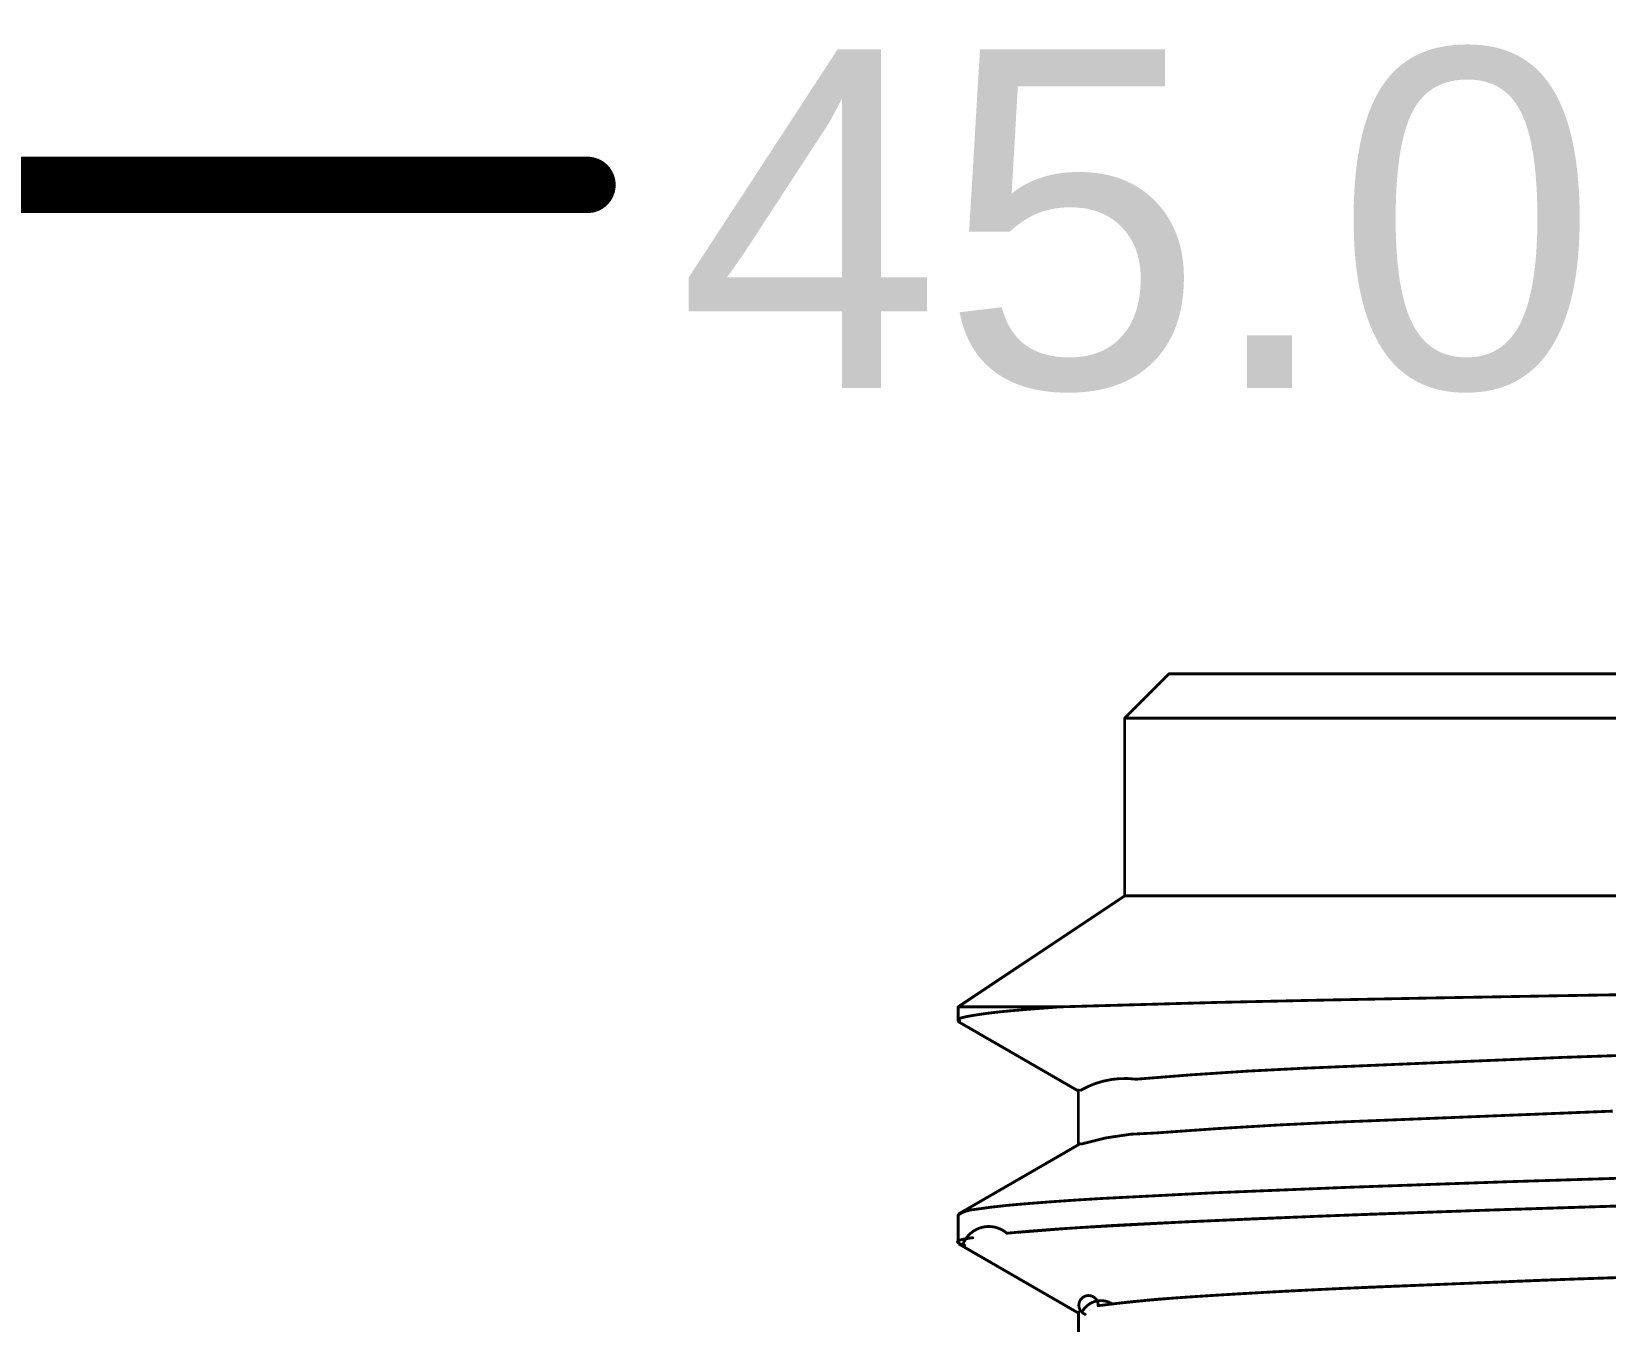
# Model space of a CAD drawing. Header units: inches. Extents: x -6 to 430, y 0 to 90.
# Drawn here: x 12.33 to 19.41, y 60.58 to 66.39 of the extents above; entities that cross this region are included whole.
import ezdxf

# ---------------------------------------------------------------- set-up
doc = ezdxf.new("R2010")
doc.units = ezdxf.units.IN
doc.layers.add('Mechanical 1', color=6, linetype='Continuous')
doc.styles.add('Arial', font='', dxfattribs={"height": 0.2})
doc.styles.get('Arial').set_extended_font_data('Arial')

msp = doc.modelspace()

# ---------------------------------------------------------------- linework, layer by layer
at = {"layer": 'Mechanical 1'}
for points in [[(0, 65.7016, 0.254, 0.254, 0), (14.8314, 65.7016, 0.254, 0.254, 0)], [(17.25, 63.3, 0.0127, 0.0127, 0), (17.45, 63.5, 0.0127, 0.0127, 0)], [(17.45, 63.5, 0.0127, 0.0127, 0), (27.55, 63.5, 0.0127, 0.0127, 0)], [(17.25, 63.3, 0.0127, 0.0127, 0), (27.75, 63.3, 0.0127, 0.0127, 0)], [(17.25, 62.5, 0.0127, 0.0127, 0), (17.25, 63.3, 0.0127, 0.0127, 0)], [(16.5, 62, 0.0127, 0.0127, 0), (17.25, 62.5, 0.0127, 0.0127, 0)], [(17.25, 62.5, 0.0127, 0.0127, 0), (27.75, 62.5, 0.0127, 0.0127, 0)], [(16.5, 61.9375, 0.0127, 0.0127, 0), (16.5, 62, 0.0127, 0.0127, 0)], [(16.5, 62, 0.0127, 0.0127, 0), (16.9567, 62, 0.0127, 0.0127, 0)], [(16.7962, 61.9875, 0.0127, 0.0127, 0), (16.9567, 62, 0.0127, 0.0127, 0)], [(16.9567, 62, 0.0127, 0.0127, 0), (17.6604, 62.0199, 0.0127, 0.0127, 0)], [(17.6604, 62.0199, 0.0127, 0.0127, 0), (18.1148, 62.0299, 0.0127, 0.0127, 0)], [(18.1148, 62.0299, 0.0127, 0.0127, 0), (18.6259, 62.0399, 0.0127, 0.0127, 0)], [(18.6259, 62.0399, 0.0127, 0.0127, 0), (19.1898, 62.0499, 0.0127, 0.0127, 0)], [(19.1898, 62.0499, 0.0127, 0.0127, 0), (19.798, 62.06, 0.0127, 0.0127, 0)], [(16.5016, 61.9438, 0.0127, 0.0127, -0.156322), (16.5134, 61.95, 0.0127, 0.0127, 0)], [(16.5072, 61.9375, 0.0127, 0.0127, -0.368827), (16.5016, 61.9438, 0.0127, 0.0127, 0)], [(16.5021, 61.9327, 0.0127, 0.0127, 0), (16.61, 61.8703, 0.0127, 0.0127, 0)], [(16.5134, 61.95, 0.0127, 0.0127, -0.025952), (16.5393, 61.9563, 0.0127, 0.0127, 0)], [(16.5393, 61.9563, 0.0127, 0.0127, -0.008406), (16.5743, 61.9625, 0.0127, 0.0127, 0)], [(16.5743, 61.9625, 0.0127, 0.0127, -0.006255), (16.6159, 61.9688, 0.0127, 0.0127, 0)], [(16.6159, 61.9688, 0.0127, 0.0127, -0.005703), (16.6656, 61.975, 0.0127, 0.0127, 0)], [(16.6656, 61.975, 0.0127, 0.0127, -0.00484), (16.7255, 61.9813, 0.0127, 0.0127, 0)], [(16.7255, 61.9813, 0.0127, 0.0127, 0), (16.7962, 61.9875, 0.0127, 0.0127, 0)], [(16.61, 61.8703, 0.0127, 0.0127, 0), (16.6639, 61.8392, 0.0127, 0.0127, 0)], [(16.6639, 61.8392, 0.0127, 0.0127, 0), (16.7179, 61.808, 0.0127, 0.0127, 0)], [(16.7179, 61.808, 0.0127, 0.0127, 0), (16.7718, 61.7768, 0.0127, 0.0127, 0)], [(19.2271, 61.7727, 0.0127, 0.0127, 0), (20.7119, 61.8219, 0.0127, 0.0127, 0)], [(16.7718, 61.7768, 0.0127, 0.0127, 0), (16.8257, 61.7457, 0.0127, 0.0127, 0)], [(16.8257, 61.7457, 0.0127, 0.0127, 0), (16.8796, 61.7145, 0.0127, 0.0127, 0)], [(16.8796, 61.7145, 0.0127, 0.0127, 0), (16.9336, 61.6833, 0.0127, 0.0127, 0)], [(17.3009, 61.6742, 0.0127, 0.0127, -0.01042), (18.0528, 61.7235, 0.0127, 0.0127, 0)], [(18.0528, 61.7235, 0.0127, 0.0127, 0), (19.2271, 61.7727, 0.0127, 0.0127, 0)], [(16.9336, 61.6833, 0.0127, 0.0127, 0), (16.9875, 61.6521, 0.0127, 0.0127, 0)], [(16.9875, 61.6521, 0.0127, 0.0127, 0), (17.0414, 61.621, 0.0127, 0.0127, 0)], [(17.053, 61.625, 0.0127, 0.0127, -0.164198), (17.3009, 61.6742, 0.0127, 0.0127, 0)], [(17.0414, 61.379, 0.0127, 0.0127, 0), (17.0414, 61.626, 0.0127, 0.0127, 0)], [(18.2149, 61.4813, 0.0127, 0.0127, 0), (19.4469, 61.5305, 0.0127, 0.0127, 0)], [(17.0565, 61.3829, 0.0127, 0.0127, -0.072715), (17.3895, 61.4321, 0.0127, 0.0127, 0)], [(17.3895, 61.4321, 0.0127, 0.0127, -0.008374), (18.2149, 61.4813, 0.0127, 0.0127, 0)], [(16.9401, 61.3204, 0.0127, 0.0127, 0), (17.0491, 61.3835, 0.0127, 0.0127, 0)], [(16.8311, 61.2574, 0.0127, 0.0127, 0), (16.8856, 61.2889, 0.0127, 0.0127, 0)], [(16.8856, 61.2889, 0.0127, 0.0127, 0), (16.9401, 61.3204, 0.0127, 0.0127, 0)], [(16.722, 61.1944, 0.0127, 0.0127, 0), (16.7765, 61.2259, 0.0127, 0.0127, 0)], [(16.7765, 61.2259, 0.0127, 0.0127, 0), (16.8311, 61.2574, 0.0127, 0.0127, 0)], [(18.2574, 61.1875, 0.0127, 0.0127, 0), (18.9733, 61.2125, 0.0127, 0.0127, 0)], [(18.9733, 61.2125, 0.0127, 0.0127, 0), (19.7761, 61.2375, 0.0127, 0.0127, 0)], [(16.613, 61.1314, 0.0127, 0.0127, 0), (16.6675, 61.1629, 0.0127, 0.0127, 0)], [(16.6675, 61.1629, 0.0127, 0.0127, 0), (16.722, 61.1944, 0.0127, 0.0127, 0)], [(17.1539, 61.1375, 0.0127, 0.0127, 0), (17.6459, 61.1625, 0.0127, 0.0127, 0)], [(17.6459, 61.1625, 0.0127, 0.0127, 0), (18.2574, 61.1875, 0.0127, 0.0127, 0)], [(16.5, 61.0625, 0.0127, 0.0127, -0.13249), (16.5728, 61.0875, 0.0127, 0.0127, 0)], [(16.504, 61.0684, 0.0127, 0.0127, 0), (16.5585, 61.0999, 0.0127, 0.0127, 0)], [(16.5585, 61.0999, 0.0127, 0.0127, 0), (16.613, 61.1314, 0.0127, 0.0127, 0)], [(16.5728, 61.0875, 0.0127, 0.0127, -0.018801), (16.794, 61.1125, 0.0127, 0.0127, 0)], [(16.794, 61.1125, 0.0127, 0.0127, -0.006683), (17.1539, 61.1375, 0.0127, 0.0127, 0)], [(18.1448, 61.0582, 0.0127, 0.0127, 0), (18.8697, 61.0841, 0.0127, 0.0127, 0)], [(18.3589, 61.0664, 0.0127, 0.0127, 0), (18.9418, 61.0866, 0.0127, 0.0127, 0)], [(18.8697, 61.0841, 0.0127, 0.0127, 0), (19.6901, 61.1099, 0.0127, 0.0127, 0)], [(18.9418, 61.0866, 0.0127, 0.0127, 0), (19.5823, 61.1068, 0.0127, 0.0127, 0)], [(16.5, 60.9375, 0.0127, 0.0127, 0), (16.5, 61.0625, 0.0127, 0.0127, 0)], [(16.5211, 60.9289, 0.0127, 0.0127, -0.526409), (16.7191, 60.9807, 0.0127, 0.0127, 0)], [(16.7191, 60.9807, 0.0127, 0.0127, -0.008628), (17.0553, 61.0065, 0.0127, 0.0127, 0)], [(16.7803, 60.9855, 0.0127, 0.0127, -0.01104), (17.4015, 61.0259, 0.0127, 0.0127, 0)], [(17.0553, 61.0065, 0.0127, 0.0127, 0), (17.5346, 61.0324, 0.0127, 0.0127, 0)], [(17.4015, 61.0259, 0.0127, 0.0127, 0), (17.8422, 61.0461, 0.0127, 0.0127, 0)], [(17.5346, 61.0324, 0.0127, 0.0127, 0), (18.1448, 61.0582, 0.0127, 0.0127, 0)], [(17.8422, 61.0461, 0.0127, 0.0127, 0), (18.3589, 61.0664, 0.0127, 0.0127, 0)], [(16.4981, 60.9395, 0.0127, 0.0127, -0.275621), (16.4975, 60.943, 0.0127, 0.0127, 0)], [(16.4975, 60.943, 0.0127, 0.0127, -0.157993), (16.5011, 60.9465, 0.0127, 0.0127, 0)], [(16.5024, 60.9361, 0.0127, 0.0127, -0.09939), (16.4981, 60.9395, 0.0127, 0.0127, 0)], [(16.5011, 60.9465, 0.0127, 0.0127, -0.054148), (16.5093, 60.9499, 0.0127, 0.0127, 0)], [(16.5098, 60.9326, 0.0127, 0.0127, -0.033508), (16.5025, 60.9361, 0.0127, 0.0127, 0)], [(16.507, 60.93, 0.0127, 0.0127, 0), (16.6139, 60.8682, 0.0127, 0.0127, 0)], [(16.5086, 60.9291, 0.0127, 0.0127, 0), (16.6152, 60.8675, 0.0127, 0.0127, 0)], [(16.5093, 60.9499, 0.0127, 0.0127, -0.024742), (16.5225, 60.9534, 0.0127, 0.0127, 0)], [(16.5294, 60.9257, 0.0127, 0.0127, -0.016124), (16.5097, 60.9326, 0.0127, 0.0127, 0)], [(16.5225, 60.9534, 0.0127, 0.0127, -0.013778), (16.5412, 60.9569, 0.0127, 0.0127, 0)], [(16.5412, 60.9569, 0.0127, 0.0127, -0.006962), (16.5656, 60.9604, 0.0127, 0.0127, 0)], [(16.6139, 60.8682, 0.0127, 0.0127, 0), (16.6674, 60.8373, 0.0127, 0.0127, 0)], [(16.6152, 60.8675, 0.0127, 0.0127, 0), (16.6685, 60.8367, 0.0127, 0.0127, 0)], [(16.6674, 60.8373, 0.0127, 0.0127, 0), (16.7208, 60.8064, 0.0127, 0.0127, 0)], [(16.6685, 60.8367, 0.0127, 0.0127, 0), (16.7218, 60.8058, 0.0127, 0.0127, 0)], [(16.7208, 60.8064, 0.0127, 0.0127, 0), (16.7743, 60.7755, 0.0127, 0.0127, 0)], [(16.7218, 60.8058, 0.0127, 0.0127, 0), (16.7751, 60.775, 0.0127, 0.0127, 0)], [(19.1397, 60.7695, 0.0127, 0.0127, 0), (20.2658, 60.8079, 0.0127, 0.0127, 0)], [(19.2919, 60.775, 0.0127, 0.0127, 0), (20.4116, 60.8125, 0.0127, 0.0127, 0)], [(16.7743, 60.7755, 0.0127, 0.0127, 0), (16.8277, 60.7446, 0.0127, 0.0127, 0)], [(16.7751, 60.775, 0.0127, 0.0127, 0), (16.8284, 60.7442, 0.0127, 0.0127, 0)], [(16.8277, 60.7446, 0.0127, 0.0127, 0), (16.8812, 60.7137, 0.0127, 0.0127, 0)], [(16.8284, 60.7442, 0.0127, 0.0127, 0), (16.8817, 60.7134, 0.0127, 0.0127, 0)], [(17.5264, 60.6927, 0.0127, 0.0127, -0.005672), (18.2088, 60.7311, 0.0127, 0.0127, 0)], [(17.6361, 60.7, 0.0127, 0.0127, -0.004623), (18.3499, 60.7375, 0.0127, 0.0127, 0)], [(18.2088, 60.7311, 0.0127, 0.0127, 0), (19.1397, 60.7695, 0.0127, 0.0127, 0)], [(18.3499, 60.7375, 0.0127, 0.0127, 0), (19.2919, 60.775, 0.0127, 0.0127, 0)], [(16.8812, 60.7137, 0.0127, 0.0127, 0), (16.9346, 60.6828, 0.0127, 0.0127, 0)], [(16.8817, 60.7134, 0.0127, 0.0127, 0), (16.935, 60.6826, 0.0127, 0.0127, 0)], [(16.9346, 60.6828, 0.0127, 0.0127, 0), (16.9881, 60.6519, 0.0127, 0.0127, 0)], [(16.935, 60.6826, 0.0127, 0.0127, 0), (16.9882, 60.6518, 0.0127, 0.0127, 0)], [(16.9881, 60.6519, 0.0127, 0.0127, 0), (17.0415, 60.621, 0.0127, 0.0127, 0)], [(16.9882, 60.6518, 0.0127, 0.0127, 0), (17.0415, 60.621, 0.0127, 0.0127, 0)], [(17.0716, 60.6158, 0.0127, 0.0127, -1.966731), (17.1305, 60.6543, 0.0127, 0.0127, 0)], [(17.0572, 60.625, 0.0127, 0.0127, -0.439127), (17.1934, 60.6625, 0.0127, 0.0127, 0)], [(17.1305, 60.6543, 0.0127, 0.0127, -0.017659), (17.5264, 60.6927, 0.0127, 0.0127, 0)], [(17.1934, 60.6625, 0.0127, 0.0127, -0.013334), (17.6361, 60.7, 0.0127, 0.0127, 0)], [(17.0415, 60.5, 0.0127, 0.0127, 0), (17.0415, 60.625, 0.0127, 0.0127, 0)]]:
    msp.add_lwpolyline(points, format="xyseb", dxfattribs=at)
for points in [[(14.7679, 65.7016, 0.127, 0.127, 1), (14.8949, 65.7016, 0.127, 0.127, 1)], [(17.4468, 63.5, 0.00635, 0.00635, 1), (17.4532, 63.5, 0.00635, 0.00635, 1)], [(17.4468, 63.5, 0.00635, 0.00635, 1), (17.4532, 63.5, 0.00635, 0.00635, 1)], [(17.2468, 63.3, 0.00635, 0.00635, 1), (17.2532, 63.3, 0.00635, 0.00635, 1)], [(17.2468, 63.3, 0.00635, 0.00635, 1), (17.2532, 63.3, 0.00635, 0.00635, 1)], [(17.2468, 63.3, 0.00635, 0.00635, 1), (17.2532, 63.3, 0.00635, 0.00635, 1)], [(17.2468, 62.5, 0.00635, 0.00635, 1), (17.2532, 62.5, 0.00635, 0.00635, 1)], [(17.2468, 62.5, 0.00635, 0.00635, 1), (17.2532, 62.5, 0.00635, 0.00635, 1)], [(17.2468, 62.5, 0.00635, 0.00635, 1), (17.2532, 62.5, 0.00635, 0.00635, 1)], [(16.4968, 62, 0.00635, 0.00635, 1), (16.5032, 62, 0.00635, 0.00635, 1)], [(16.4968, 62, 0.00635, 0.00635, 1), (16.5032, 62, 0.00635, 0.00635, 1)], [(16.4968, 62, 0.00635, 0.00635, 1), (16.5032, 62, 0.00635, 0.00635, 1)], [(16.9535, 62, 0.00635, 0.00635, 1), (16.9599, 62, 0.00635, 0.00635, 1)], [(16.9535, 62, 0.00635, 0.00635, 1), (16.9599, 62, 0.00635, 0.00635, 1)], [(16.9535, 62, 0.00635, 0.00635, 1), (16.9599, 62, 0.00635, 0.00635, 1)], [(17.6573, 62.0199, 0.00635, 0.00635, 1), (17.6636, 62.0199, 0.00635, 0.00635, 1)], [(17.6573, 62.0199, 0.00635, 0.00635, 1), (17.6636, 62.0199, 0.00635, 0.00635, 1)], [(18.1116, 62.0299, 0.00635, 0.00635, 1), (18.1179, 62.0299, 0.00635, 0.00635, 1)], [(18.1116, 62.0299, 0.00635, 0.00635, 1), (18.1179, 62.0299, 0.00635, 0.00635, 1)], [(18.6227, 62.0399, 0.00635, 0.00635, 1), (18.6291, 62.0399, 0.00635, 0.00635, 1)], [(18.6227, 62.0399, 0.00635, 0.00635, 1), (18.6291, 62.0399, 0.00635, 0.00635, 1)], [(19.1866, 62.0499, 0.00635, 0.00635, 1), (19.1929, 62.0499, 0.00635, 0.00635, 1)], [(19.1866, 62.0499, 0.00635, 0.00635, 1), (19.1929, 62.0499, 0.00635, 0.00635, 1)], [(16.4968, 61.9375, 0.00635, 0.00635, 1), (16.5032, 61.9375, 0.00635, 0.00635, 1)], [(16.4984, 61.9438, 0.00635, 0.00635, 1), (16.5048, 61.9438, 0.00635, 0.00635, 1)], [(16.4984, 61.9438, 0.00635, 0.00635, 1), (16.5048, 61.9438, 0.00635, 0.00635, 1)], [(16.499, 61.9327, 0.00635, 0.00635, 1), (16.5053, 61.9327, 0.00635, 0.00635, 1)], [(16.504, 61.9375, 0.00635, 0.00635, 1), (16.5104, 61.9375, 0.00635, 0.00635, 1)], [(16.5102, 61.95, 0.00635, 0.00635, 1), (16.5166, 61.95, 0.00635, 0.00635, 1)], [(16.5102, 61.95, 0.00635, 0.00635, 1), (16.5166, 61.95, 0.00635, 0.00635, 1)], [(16.5361, 61.9563, 0.00635, 0.00635, 1), (16.5424, 61.9563, 0.00635, 0.00635, 1)], [(16.5361, 61.9563, 0.00635, 0.00635, 1), (16.5424, 61.9563, 0.00635, 0.00635, 1)], [(16.5711, 61.9625, 0.00635, 0.00635, 1), (16.5775, 61.9625, 0.00635, 0.00635, 1)], [(16.5711, 61.9625, 0.00635, 0.00635, 1), (16.5775, 61.9625, 0.00635, 0.00635, 1)], [(16.6127, 61.9688, 0.00635, 0.00635, 1), (16.6191, 61.9688, 0.00635, 0.00635, 1)], [(16.6127, 61.9688, 0.00635, 0.00635, 1), (16.6191, 61.9688, 0.00635, 0.00635, 1)], [(16.6624, 61.975, 0.00635, 0.00635, 1), (16.6688, 61.975, 0.00635, 0.00635, 1)], [(16.6624, 61.975, 0.00635, 0.00635, 1), (16.6688, 61.975, 0.00635, 0.00635, 1)], [(16.7223, 61.9813, 0.00635, 0.00635, 1), (16.7286, 61.9813, 0.00635, 0.00635, 1)], [(16.7223, 61.9813, 0.00635, 0.00635, 1), (16.7286, 61.9813, 0.00635, 0.00635, 1)], [(16.793, 61.9875, 0.00635, 0.00635, 1), (16.7993, 61.9875, 0.00635, 0.00635, 1)], [(16.793, 61.9875, 0.00635, 0.00635, 1), (16.7993, 61.9875, 0.00635, 0.00635, 1)], [(16.6068, 61.8703, 0.00635, 0.00635, 1), (16.6132, 61.8703, 0.00635, 0.00635, 1)], [(16.6068, 61.8703, 0.00635, 0.00635, 1), (16.6132, 61.8703, 0.00635, 0.00635, 1)], [(16.6608, 61.8392, 0.00635, 0.00635, 1), (16.6671, 61.8392, 0.00635, 0.00635, 1)], [(16.6608, 61.8392, 0.00635, 0.00635, 1), (16.6671, 61.8392, 0.00635, 0.00635, 1)], [(16.7147, 61.808, 0.00635, 0.00635, 1), (16.721, 61.808, 0.00635, 0.00635, 1)], [(16.7147, 61.808, 0.00635, 0.00635, 1), (16.721, 61.808, 0.00635, 0.00635, 1)], [(16.7686, 61.7768, 0.00635, 0.00635, 1), (16.775, 61.7768, 0.00635, 0.00635, 1)], [(16.7686, 61.7768, 0.00635, 0.00635, 1), (16.775, 61.7768, 0.00635, 0.00635, 1)], [(16.8225, 61.7457, 0.00635, 0.00635, 1), (16.8289, 61.7457, 0.00635, 0.00635, 1)], [(16.8225, 61.7457, 0.00635, 0.00635, 1), (16.8289, 61.7457, 0.00635, 0.00635, 1)], [(16.8765, 61.7145, 0.00635, 0.00635, 1), (16.8828, 61.7145, 0.00635, 0.00635, 1)], [(16.8765, 61.7145, 0.00635, 0.00635, 1), (16.8828, 61.7145, 0.00635, 0.00635, 1)], [(18.0497, 61.7235, 0.00635, 0.00635, 1), (18.056, 61.7235, 0.00635, 0.00635, 1)], [(18.0497, 61.7235, 0.00635, 0.00635, 1), (18.056, 61.7235, 0.00635, 0.00635, 1)], [(19.2239, 61.7727, 0.00635, 0.00635, 1), (19.2303, 61.7727, 0.00635, 0.00635, 1)], [(19.2239, 61.7727, 0.00635, 0.00635, 1), (19.2303, 61.7727, 0.00635, 0.00635, 1)], [(16.9304, 61.6833, 0.00635, 0.00635, 1), (16.9368, 61.6833, 0.00635, 0.00635, 1)], [(16.9304, 61.6833, 0.00635, 0.00635, 1), (16.9368, 61.6833, 0.00635, 0.00635, 1)], [(16.9843, 61.6521, 0.00635, 0.00635, 1), (16.9907, 61.6521, 0.00635, 0.00635, 1)], [(16.9843, 61.6521, 0.00635, 0.00635, 1), (16.9907, 61.6521, 0.00635, 0.00635, 1)], [(17.2978, 61.6742, 0.00635, 0.00635, 1), (17.3041, 61.6742, 0.00635, 0.00635, 1)], [(17.2978, 61.6742, 0.00635, 0.00635, 1), (17.3041, 61.6742, 0.00635, 0.00635, 1)], [(17.0383, 61.626, 0.00635, 0.00635, 1), (17.0446, 61.626, 0.00635, 0.00635, 1)], [(17.0383, 61.621, 0.00635, 0.00635, 1), (17.0446, 61.621, 0.00635, 0.00635, 1)], [(17.0498, 61.625, 0.00635, 0.00635, 1), (17.0562, 61.625, 0.00635, 0.00635, 1)], [(17.3863, 61.4321, 0.00635, 0.00635, 1), (17.3926, 61.4321, 0.00635, 0.00635, 1)], [(17.3863, 61.4321, 0.00635, 0.00635, 1), (17.3926, 61.4321, 0.00635, 0.00635, 1)], [(18.2117, 61.4813, 0.00635, 0.00635, 1), (18.218, 61.4813, 0.00635, 0.00635, 1)], [(18.2117, 61.4813, 0.00635, 0.00635, 1), (18.218, 61.4813, 0.00635, 0.00635, 1)], [(17.0383, 61.379, 0.00635, 0.00635, 1), (17.0446, 61.379, 0.00635, 0.00635, 1)], [(17.0459, 61.3835, 0.00635, 0.00635, 1), (17.0522, 61.3835, 0.00635, 0.00635, 1)], [(17.0533, 61.3829, 0.00635, 0.00635, 1), (17.0597, 61.3829, 0.00635, 0.00635, 1)], [(16.8824, 61.2889, 0.00635, 0.00635, 1), (16.8887, 61.2889, 0.00635, 0.00635, 1)], [(16.8824, 61.2889, 0.00635, 0.00635, 1), (16.8887, 61.2889, 0.00635, 0.00635, 1)], [(16.9369, 61.3204, 0.00635, 0.00635, 1), (16.9432, 61.3204, 0.00635, 0.00635, 1)], [(16.9369, 61.3204, 0.00635, 0.00635, 1), (16.9432, 61.3204, 0.00635, 0.00635, 1)], [(16.7734, 61.2259, 0.00635, 0.00635, 1), (16.7797, 61.2259, 0.00635, 0.00635, 1)], [(16.7734, 61.2259, 0.00635, 0.00635, 1), (16.7797, 61.2259, 0.00635, 0.00635, 1)], [(16.8279, 61.2574, 0.00635, 0.00635, 1), (16.8342, 61.2574, 0.00635, 0.00635, 1)], [(16.8279, 61.2574, 0.00635, 0.00635, 1), (16.8342, 61.2574, 0.00635, 0.00635, 1)], [(18.9701, 61.2125, 0.00635, 0.00635, 1), (18.9765, 61.2125, 0.00635, 0.00635, 1)], [(18.9701, 61.2125, 0.00635, 0.00635, 1), (18.9765, 61.2125, 0.00635, 0.00635, 1)], [(16.6644, 61.1629, 0.00635, 0.00635, 1), (16.6707, 61.1629, 0.00635, 0.00635, 1)], [(16.6644, 61.1629, 0.00635, 0.00635, 1), (16.6707, 61.1629, 0.00635, 0.00635, 1)], [(16.7189, 61.1944, 0.00635, 0.00635, 1), (16.7252, 61.1944, 0.00635, 0.00635, 1)], [(16.7189, 61.1944, 0.00635, 0.00635, 1), (16.7252, 61.1944, 0.00635, 0.00635, 1)], [(17.6427, 61.1625, 0.00635, 0.00635, 1), (17.6491, 61.1625, 0.00635, 0.00635, 1)], [(17.6427, 61.1625, 0.00635, 0.00635, 1), (17.6491, 61.1625, 0.00635, 0.00635, 1)], [(18.2542, 61.1875, 0.00635, 0.00635, 1), (18.2605, 61.1875, 0.00635, 0.00635, 1)], [(18.2542, 61.1875, 0.00635, 0.00635, 1), (18.2605, 61.1875, 0.00635, 0.00635, 1)], [(16.5554, 61.0999, 0.00635, 0.00635, 1), (16.5617, 61.0999, 0.00635, 0.00635, 1)], [(16.5554, 61.0999, 0.00635, 0.00635, 1), (16.5617, 61.0999, 0.00635, 0.00635, 1)], [(16.5696, 61.0875, 0.00635, 0.00635, 1), (16.576, 61.0875, 0.00635, 0.00635, 1)], [(16.5696, 61.0875, 0.00635, 0.00635, 1), (16.576, 61.0875, 0.00635, 0.00635, 1)], [(16.6099, 61.1314, 0.00635, 0.00635, 1), (16.6162, 61.1314, 0.00635, 0.00635, 1)], [(16.6099, 61.1314, 0.00635, 0.00635, 1), (16.6162, 61.1314, 0.00635, 0.00635, 1)], [(16.7909, 61.1125, 0.00635, 0.00635, 1), (16.7972, 61.1125, 0.00635, 0.00635, 1)], [(16.7909, 61.1125, 0.00635, 0.00635, 1), (16.7972, 61.1125, 0.00635, 0.00635, 1)], [(17.1507, 61.1375, 0.00635, 0.00635, 1), (17.1571, 61.1375, 0.00635, 0.00635, 1)], [(17.1507, 61.1375, 0.00635, 0.00635, 1), (17.1571, 61.1375, 0.00635, 0.00635, 1)], [(18.8665, 61.0841, 0.00635, 0.00635, 1), (18.8728, 61.0841, 0.00635, 0.00635, 1)], [(18.8665, 61.0841, 0.00635, 0.00635, 1), (18.8728, 61.0841, 0.00635, 0.00635, 1)], [(18.9386, 61.0866, 0.00635, 0.00635, 1), (18.945, 61.0866, 0.00635, 0.00635, 1)], [(18.9386, 61.0866, 0.00635, 0.00635, 1), (18.945, 61.0866, 0.00635, 0.00635, 1)], [(16.4968, 61.0625, 0.00635, 0.00635, 1), (16.5032, 61.0625, 0.00635, 0.00635, 1)], [(16.4968, 61.0625, 0.00635, 0.00635, 1), (16.5032, 61.0625, 0.00635, 0.00635, 1)], [(16.5009, 61.0684, 0.00635, 0.00635, 1), (16.5072, 61.0684, 0.00635, 0.00635, 1)], [(17.0521, 61.0065, 0.00635, 0.00635, 1), (17.0585, 61.0065, 0.00635, 0.00635, 1)], [(17.0521, 61.0065, 0.00635, 0.00635, 1), (17.0585, 61.0065, 0.00635, 0.00635, 1)], [(17.3983, 61.0259, 0.00635, 0.00635, 1), (17.4046, 61.0259, 0.00635, 0.00635, 1)], [(17.3983, 61.0259, 0.00635, 0.00635, 1), (17.4046, 61.0259, 0.00635, 0.00635, 1)], [(17.5314, 61.0324, 0.00635, 0.00635, 1), (17.5378, 61.0324, 0.00635, 0.00635, 1)], [(17.5314, 61.0324, 0.00635, 0.00635, 1), (17.5378, 61.0324, 0.00635, 0.00635, 1)], [(17.8391, 61.0461, 0.00635, 0.00635, 1), (17.8454, 61.0461, 0.00635, 0.00635, 1)], [(17.8391, 61.0461, 0.00635, 0.00635, 1), (17.8454, 61.0461, 0.00635, 0.00635, 1)], [(18.1416, 61.0582, 0.00635, 0.00635, 1), (18.148, 61.0582, 0.00635, 0.00635, 1)], [(18.1416, 61.0582, 0.00635, 0.00635, 1), (18.148, 61.0582, 0.00635, 0.00635, 1)], [(18.3558, 61.0664, 0.00635, 0.00635, 1), (18.3621, 61.0664, 0.00635, 0.00635, 1)], [(18.3558, 61.0664, 0.00635, 0.00635, 1), (18.3621, 61.0664, 0.00635, 0.00635, 1)], [(16.4944, 60.943, 0.00635, 0.00635, 1), (16.5007, 60.943, 0.00635, 0.00635, 1)], [(16.4944, 60.943, 0.00635, 0.00635, 1), (16.5007, 60.943, 0.00635, 0.00635, 1)], [(16.495, 60.9395, 0.00635, 0.00635, 1), (16.5013, 60.9395, 0.00635, 0.00635, 1)], [(16.495, 60.9395, 0.00635, 0.00635, 1), (16.5013, 60.9395, 0.00635, 0.00635, 1)], [(16.4968, 60.9375, 0.00635, 0.00635, 1), (16.5032, 60.9375, 0.00635, 0.00635, 1)], [(16.4979, 60.9465, 0.00635, 0.00635, 1), (16.5043, 60.9465, 0.00635, 0.00635, 1)], [(16.4979, 60.9465, 0.00635, 0.00635, 1), (16.5043, 60.9465, 0.00635, 0.00635, 1)], [(16.4993, 60.9361, 0.00635, 0.00635, 1), (16.5056, 60.9361, 0.00635, 0.00635, 1)], [(16.4993, 60.9361, 0.00635, 0.00635, 1), (16.5056, 60.9361, 0.00635, 0.00635, 1)], [(16.5038, 60.93, 0.00635, 0.00635, 1), (16.5102, 60.93, 0.00635, 0.00635, 1)], [(16.5055, 60.9291, 0.00635, 0.00635, 1), (16.5118, 60.9291, 0.00635, 0.00635, 1)], [(16.5061, 60.9499, 0.00635, 0.00635, 1), (16.5124, 60.9499, 0.00635, 0.00635, 1)], [(16.5061, 60.9499, 0.00635, 0.00635, 1), (16.5124, 60.9499, 0.00635, 0.00635, 1)], [(16.5066, 60.9326, 0.00635, 0.00635, 1), (16.5129, 60.9326, 0.00635, 0.00635, 1)], [(16.5066, 60.9326, 0.00635, 0.00635, 1), (16.5129, 60.9326, 0.00635, 0.00635, 1)], [(16.5179, 60.9289, 0.00635, 0.00635, 1), (16.5243, 60.9289, 0.00635, 0.00635, 1)], [(16.5193, 60.9534, 0.00635, 0.00635, 1), (16.5257, 60.9534, 0.00635, 0.00635, 1)], [(16.5193, 60.9534, 0.00635, 0.00635, 1), (16.5257, 60.9534, 0.00635, 0.00635, 1)], [(16.5381, 60.9569, 0.00635, 0.00635, 1), (16.5444, 60.9569, 0.00635, 0.00635, 1)], [(16.5381, 60.9569, 0.00635, 0.00635, 1), (16.5444, 60.9569, 0.00635, 0.00635, 1)], [(16.5625, 60.9604, 0.00635, 0.00635, 1), (16.5688, 60.9604, 0.00635, 0.00635, 1)], [(16.7159, 60.9807, 0.00635, 0.00635, 1), (16.7222, 60.9807, 0.00635, 0.00635, 1)], [(16.7159, 60.9807, 0.00635, 0.00635, 1), (16.7222, 60.9807, 0.00635, 0.00635, 1)], [(16.7772, 60.9855, 0.00635, 0.00635, 1), (16.7835, 60.9855, 0.00635, 0.00635, 1)], [(16.5262, 60.9257, 0.00635, 0.00635, 1), (16.5326, 60.9257, 0.00635, 0.00635, 1)], [(16.6108, 60.8682, 0.00635, 0.00635, 1), (16.6171, 60.8682, 0.00635, 0.00635, 1)], [(16.6108, 60.8682, 0.00635, 0.00635, 1), (16.6171, 60.8682, 0.00635, 0.00635, 1)], [(16.612, 60.8675, 0.00635, 0.00635, 1), (16.6184, 60.8675, 0.00635, 0.00635, 1)], [(16.612, 60.8675, 0.00635, 0.00635, 1), (16.6184, 60.8675, 0.00635, 0.00635, 1)], [(16.6642, 60.8373, 0.00635, 0.00635, 1), (16.6706, 60.8373, 0.00635, 0.00635, 1)], [(16.6642, 60.8373, 0.00635, 0.00635, 1), (16.6706, 60.8373, 0.00635, 0.00635, 1)], [(16.6653, 60.8367, 0.00635, 0.00635, 1), (16.6717, 60.8367, 0.00635, 0.00635, 1)], [(16.6653, 60.8367, 0.00635, 0.00635, 1), (16.6717, 60.8367, 0.00635, 0.00635, 1)], [(16.7177, 60.8064, 0.00635, 0.00635, 1), (16.724, 60.8064, 0.00635, 0.00635, 1)], [(16.7177, 60.8064, 0.00635, 0.00635, 1), (16.724, 60.8064, 0.00635, 0.00635, 1)], [(16.7186, 60.8058, 0.00635, 0.00635, 1), (16.725, 60.8058, 0.00635, 0.00635, 1)], [(16.7186, 60.8058, 0.00635, 0.00635, 1), (16.725, 60.8058, 0.00635, 0.00635, 1)], [(16.7711, 60.7755, 0.00635, 0.00635, 1), (16.7775, 60.7755, 0.00635, 0.00635, 1)], [(16.7711, 60.7755, 0.00635, 0.00635, 1), (16.7775, 60.7755, 0.00635, 0.00635, 1)], [(16.7719, 60.775, 0.00635, 0.00635, 1), (16.7783, 60.775, 0.00635, 0.00635, 1)], [(16.7719, 60.775, 0.00635, 0.00635, 1), (16.7783, 60.775, 0.00635, 0.00635, 1)], [(16.8246, 60.7446, 0.00635, 0.00635, 1), (16.8309, 60.7446, 0.00635, 0.00635, 1)], [(16.8246, 60.7446, 0.00635, 0.00635, 1), (16.8309, 60.7446, 0.00635, 0.00635, 1)], [(16.8252, 60.7442, 0.00635, 0.00635, 1), (16.8316, 60.7442, 0.00635, 0.00635, 1)], [(16.8252, 60.7442, 0.00635, 0.00635, 1), (16.8316, 60.7442, 0.00635, 0.00635, 1)], [(18.2056, 60.7311, 0.00635, 0.00635, 1), (18.212, 60.7311, 0.00635, 0.00635, 1)], [(18.2056, 60.7311, 0.00635, 0.00635, 1), (18.212, 60.7311, 0.00635, 0.00635, 1)], [(18.3467, 60.7375, 0.00635, 0.00635, 1), (18.353, 60.7375, 0.00635, 0.00635, 1)], [(18.3467, 60.7375, 0.00635, 0.00635, 1), (18.353, 60.7375, 0.00635, 0.00635, 1)], [(19.1366, 60.7695, 0.00635, 0.00635, 1), (19.1429, 60.7695, 0.00635, 0.00635, 1)], [(19.1366, 60.7695, 0.00635, 0.00635, 1), (19.1429, 60.7695, 0.00635, 0.00635, 1)], [(19.2888, 60.775, 0.00635, 0.00635, 1), (19.2951, 60.775, 0.00635, 0.00635, 1)], [(19.2888, 60.775, 0.00635, 0.00635, 1), (19.2951, 60.775, 0.00635, 0.00635, 1)], [(16.878, 60.7137, 0.00635, 0.00635, 1), (16.8844, 60.7137, 0.00635, 0.00635, 1)], [(16.878, 60.7137, 0.00635, 0.00635, 1), (16.8844, 60.7137, 0.00635, 0.00635, 1)], [(16.8785, 60.7134, 0.00635, 0.00635, 1), (16.8848, 60.7134, 0.00635, 0.00635, 1)], [(16.8785, 60.7134, 0.00635, 0.00635, 1), (16.8848, 60.7134, 0.00635, 0.00635, 1)], [(16.9315, 60.6828, 0.00635, 0.00635, 1), (16.9378, 60.6828, 0.00635, 0.00635, 1)], [(16.9315, 60.6828, 0.00635, 0.00635, 1), (16.9378, 60.6828, 0.00635, 0.00635, 1)], [(16.9318, 60.6826, 0.00635, 0.00635, 1), (16.9381, 60.6826, 0.00635, 0.00635, 1)], [(16.9318, 60.6826, 0.00635, 0.00635, 1), (16.9381, 60.6826, 0.00635, 0.00635, 1)], [(16.9849, 60.6519, 0.00635, 0.00635, 1), (16.9912, 60.6519, 0.00635, 0.00635, 1)], [(16.9849, 60.6519, 0.00635, 0.00635, 1), (16.9912, 60.6519, 0.00635, 0.00635, 1)], [(16.9851, 60.6518, 0.00635, 0.00635, 1), (16.9914, 60.6518, 0.00635, 0.00635, 1)], [(16.9851, 60.6518, 0.00635, 0.00635, 1), (16.9914, 60.6518, 0.00635, 0.00635, 1)], [(17.1273, 60.6543, 0.00635, 0.00635, 1), (17.1337, 60.6543, 0.00635, 0.00635, 1)], [(17.1273, 60.6543, 0.00635, 0.00635, 1), (17.1337, 60.6543, 0.00635, 0.00635, 1)], [(17.1902, 60.6625, 0.00635, 0.00635, 1), (17.1966, 60.6625, 0.00635, 0.00635, 1)], [(17.1902, 60.6625, 0.00635, 0.00635, 1), (17.1966, 60.6625, 0.00635, 0.00635, 1)], [(17.5233, 60.6927, 0.00635, 0.00635, 1), (17.5296, 60.6927, 0.00635, 0.00635, 1)], [(17.5233, 60.6927, 0.00635, 0.00635, 1), (17.5296, 60.6927, 0.00635, 0.00635, 1)], [(17.6329, 60.7, 0.00635, 0.00635, 1), (17.6393, 60.7, 0.00635, 0.00635, 1)], [(17.6329, 60.7, 0.00635, 0.00635, 1), (17.6393, 60.7, 0.00635, 0.00635, 1)], [(17.0383, 60.625, 0.00635, 0.00635, 1), (17.0447, 60.625, 0.00635, 0.00635, 1)], [(17.0383, 60.621, 0.00635, 0.00635, 1), (17.0447, 60.621, 0.00635, 0.00635, 1)], [(17.0383, 60.621, 0.00635, 0.00635, 1), (17.0447, 60.621, 0.00635, 0.00635, 1)], [(17.0541, 60.625, 0.00635, 0.00635, 1), (17.0604, 60.625, 0.00635, 0.00635, 1)], [(17.0685, 60.6158, 0.00635, 0.00635, 1), (17.0748, 60.6158, 0.00635, 0.00635, 1)]]:
    msp.add_lwpolyline(points, format="xyseb", close=True, dxfattribs=at)

# ---------------------------------------------------------------- texts
at = {"layer": 'Mechanical 1', "style": 'Arial'}
msp.add_text('45.00 (mm)', height=1.524, dxfattribs=at).set_placement((15.2378, 64.7874))

doc.saveas('drawing.dxf')
